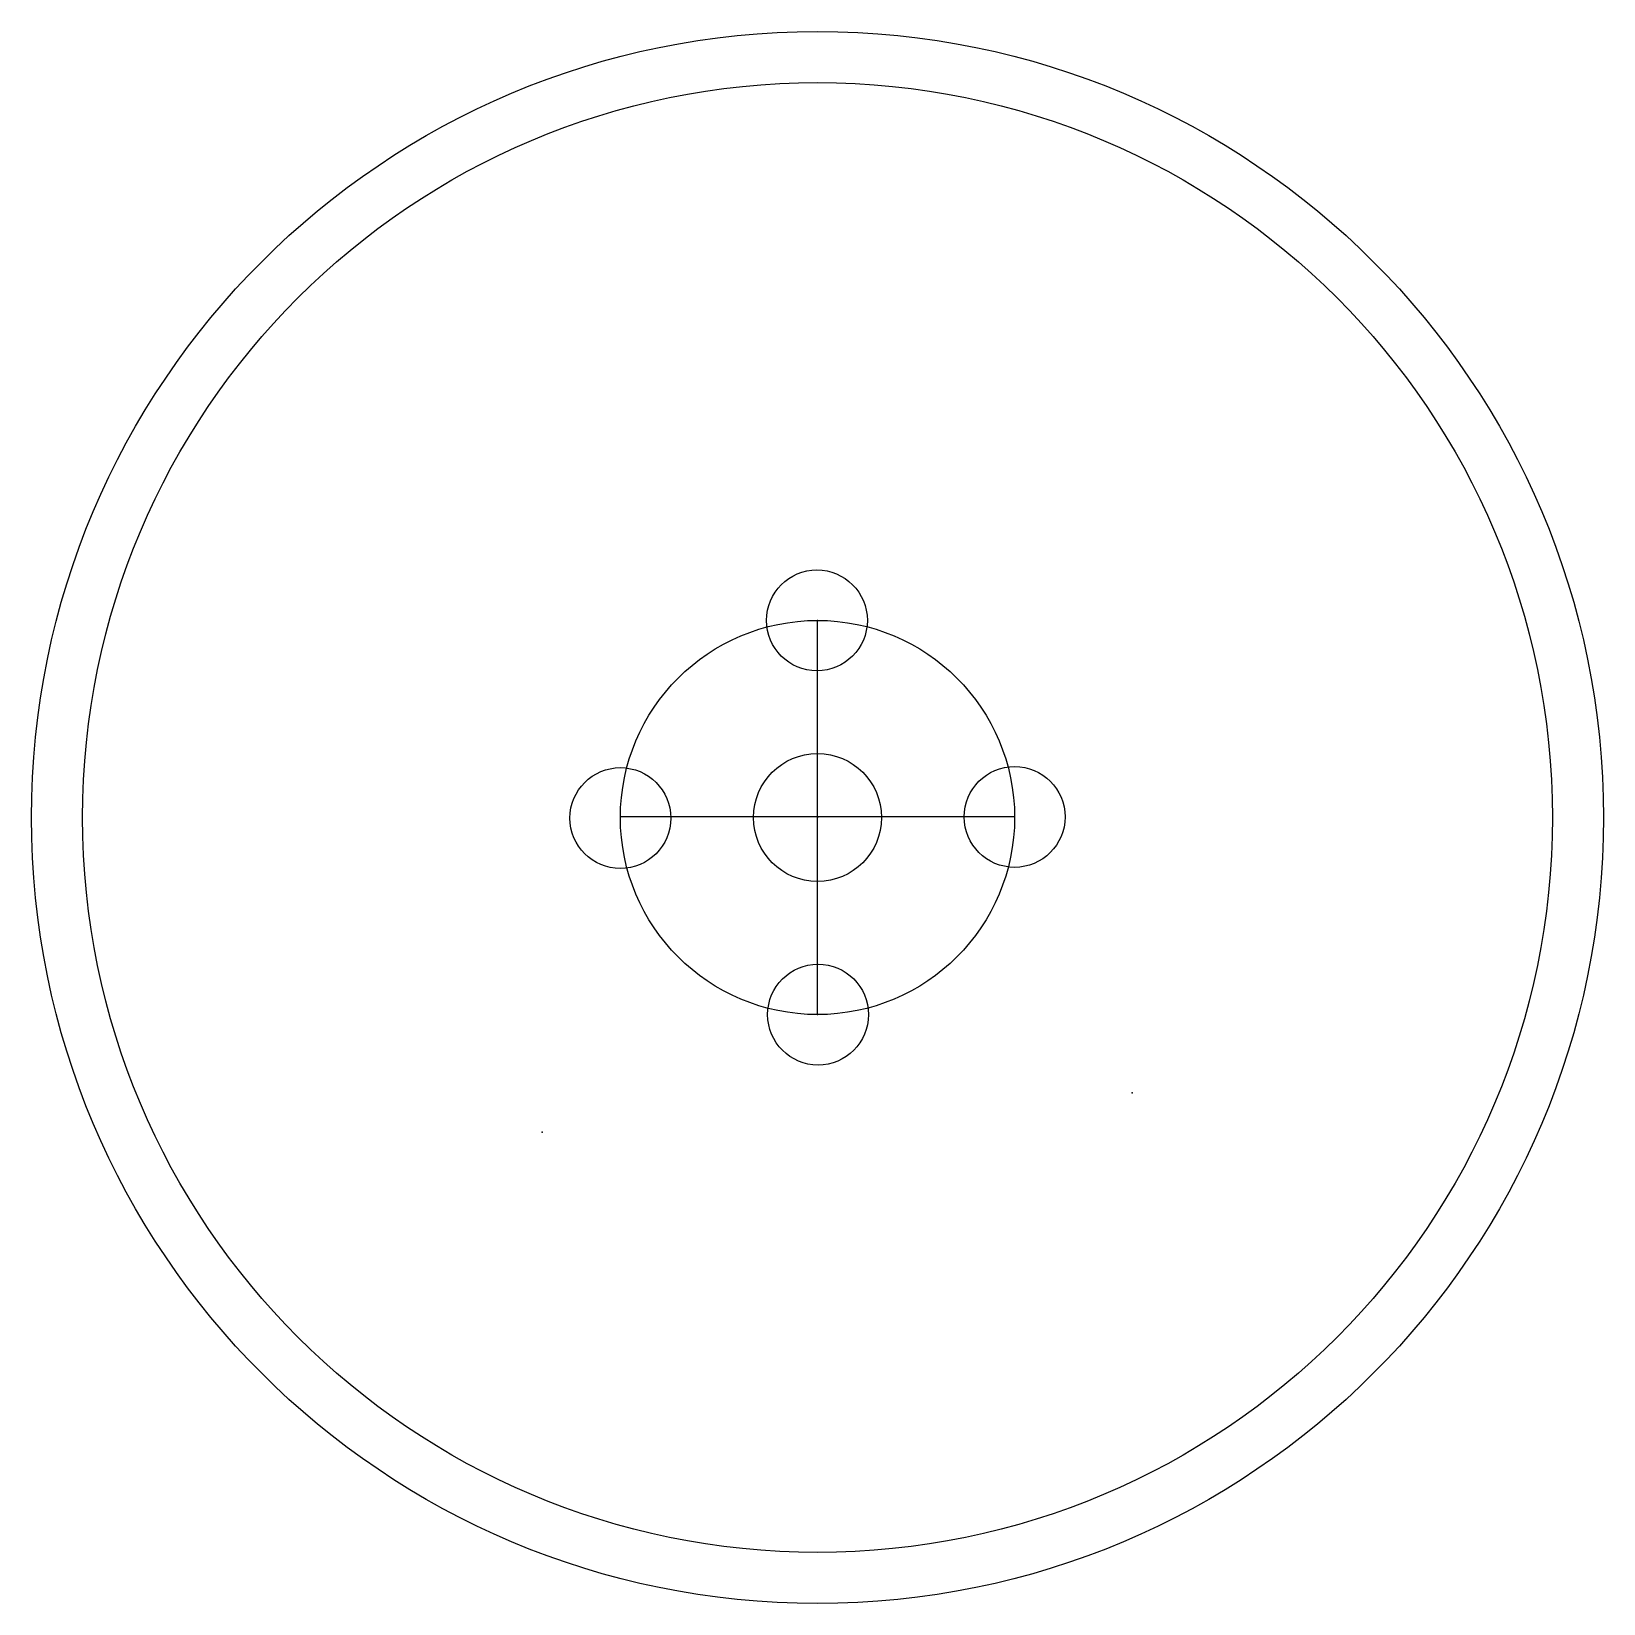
# Model space of a CAD drawing. Header units: centimetres. Extents: x -3.9 to 3.9, y -3.9 to 3.9.
import ezdxf

# ---------------------------------------------------------------- set-up
doc = ezdxf.new("R2010")
doc.units = ezdxf.units.CM
doc.header["$MEASUREMENT"] = 0
doc.layers.add('Ball_dam v2_Sketch1', color=7, linetype='Continuous')
doc.layers.add('Ball_dam v2_Sketch2', color=7, linetype='Continuous')

msp = doc.modelspace()

# ---------------------------------------------------------------- linework, layer by layer
at = {"layer": 'Ball_dam v2_Sketch1'}
msp.add_circle((0, 0), 3.9, dxfattribs=at)
msp.add_point((0, 0), dxfattribs=at)
at = {"layer": 'Ball_dam v2_Sketch2'}
for p, q in [((0, -0.9779, 0.254), (0, 0.9779, 0.254)), ((0.9779, 0.0029, 0.254), (-0.9779, 0.0029, 0.254))]:
    msp.add_line(p, q, dxfattribs=at)
for centre, radius in [((0, 0, 0.254), 3.646), ((-0.0029, 0.9779, 0.254), 0.2502), ((0, 0, 0.254), 0.9779), ((0, 0, 0.254), 0.3175), ((-0.9779, -0.0029, 0.254), 0.2502), ((0.9779, 0.0029, 0.254), 0.2502), ((0.0029, -0.9779, 0.254), 0.2502)]:
    msp.add_circle(centre, radius, dxfattribs=at)
for p in [(0, 0.9779, 0.254), (-0.9779, 0.0029, 0.254), (0, 0, 0.254), (0, 0, 0.254), (0, 0, 0.254), (0, 0, 0.254), (0.9779, 0.0029, 0.254), (0, -0.9779, 0.254), (1.5604, -1.3661, 0.254), (-1.3661, -1.5604, 0.254)]:
    msp.add_point(p, dxfattribs=at)

doc.saveas('drawing.dxf')
